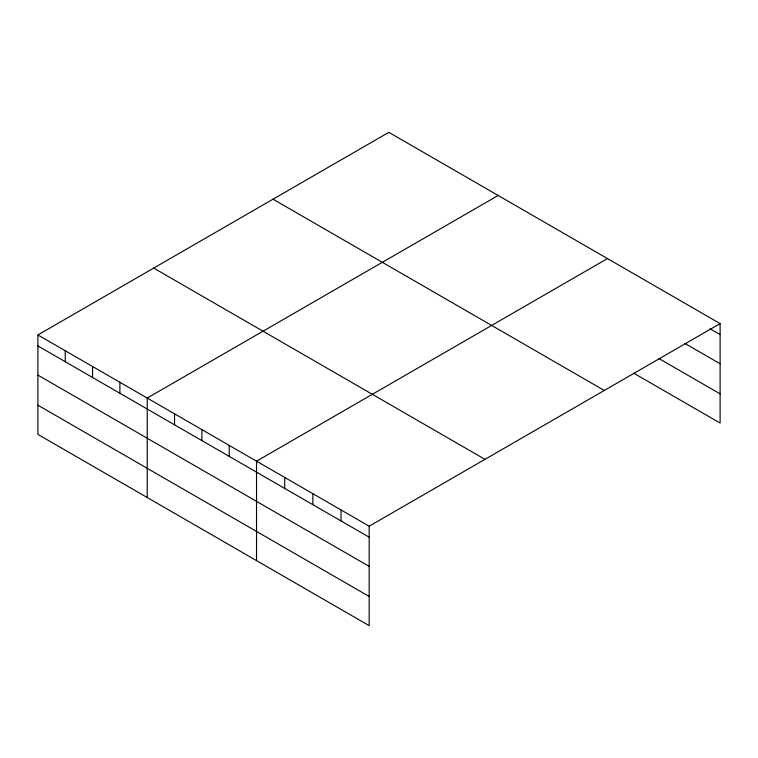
<?xml version="1.0" encoding="UTF-8"?>
<svg xmlns="http://www.w3.org/2000/svg" width="758" height="758" viewBox="0 0 758 758"><rect width="100%" height="100%" fill="white"/><g stroke="black" fill="none" stroke-linecap="round" stroke-linejoin="round"><path stroke-width="1.14" d="M633.612 373.116L720.1 423.049L720.1 323.6L388.826 132.347L37.9 334.951L37.9 434.4L369.174 625.653L369.174 526.204L37.9 334.951M498.148 195.46L147.223 398.064L147.223 497.513M607.471 258.573L256.536 461.177L256.536 560.626M369.174 526.204L720.1 323.6M710.047 328.764L720.1 334.572M684.9 343.45L720.1 363.764M658.759 358.439L720.1 393.857M273.022 199.202L604.297 390.465M153.703 268.086L484.978 459.348M37.9 345.923L369.174 537.176M37.9 375.115L369.174 566.378M37.9 405.198L369.174 596.461M341.015 509.954L341.015 520.917M312.855 493.695L312.855 504.667M284.695 477.436L284.695 488.408M229.21 445.401L229.21 456.373M201.884 429.625L201.884 440.587M174.548 413.84L174.548 424.812M119.887 382.288L119.887 393.25M92.561 366.502L92.561 377.475M65.226 350.727L65.226 361.699"/></g></svg>
